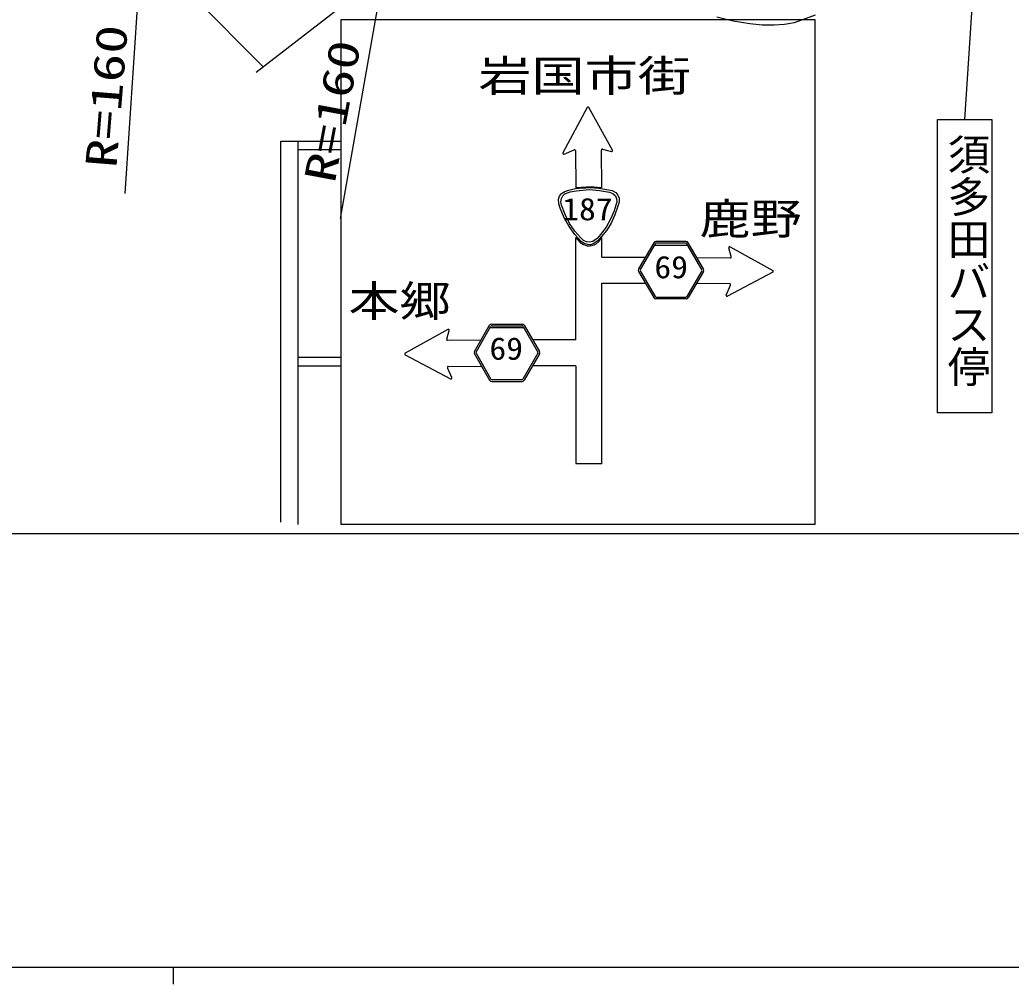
# Model space of a CAD drawing. Units: millimetres, scale not verified. Extents: x 40000 to 680000, y 20000 to 380000.
# Drawn here: x 258981 to 317280, y 204000 to 260750 of the extents above; entities that cross this region are included whole.
import ezdxf
from ezdxf.enums import TextEntityAlignment as Align

# ---------------------------------------------------------------- set-up
doc = ezdxf.new("R2010")
doc.units = ezdxf.units.MM
doc.header["$LTSCALE"] = 1000
doc.layers.add('M-BGD', color=7, linetype='Continuous', lineweight=25)
doc.layers.add('M-TTL-BAND', color=7, linetype='Continuous', lineweight=25)
doc.styles.add('@ＭＳ ゴシック', font='')
doc.styles.add('ＭＳ ゴシック', font='')
doc.styles.get('@ＭＳ ゴシック').set_extended_font_data('@MS Gothic')
doc.styles.get('ＭＳ ゴシック').set_extended_font_data('MS Gothic')

msp = doc.modelspace()

# ---------------------------------------------------------------- linework, layer by layer
at = {"layer": 'M-BGD'}
for p, q in [((268050, 294459), (265165, 250529)), ((285443, 292138), (277814, 249049)), ((316296, 281863), (314541, 254889)), ((267040, 264275), (273291, 257985)), ((272874, 257662), (278127, 261720)), ((277855, 260745), (277855, 231045)), ((305755, 260745), (277855, 260745)), ((305755, 231045), (305755, 260745)), ((292342, 255584), (290920, 252923)), ((293833, 253075), (292436, 255585)), ((312942, 237618), (312942, 254889)), ((312942, 254889), (316138, 254889)), ((316138, 254889), (316138, 237618)), ((274334, 253618), (277855, 253618)), ((274334, 231194), (274334, 253618)), ((275334, 253618), (275334, 231045)), ((275334, 253118), (277855, 253118)), ((290989, 252848), (291576, 253100)), ((291651, 253051), (291674, 250885)), ((293206, 250879), (293182, 253088)), ((293251, 253141), (293772, 252997)), ((291674, 250885), (292310, 250929)), ((292310, 250929), (292582, 250939)), ((292582, 250939), (292955, 250907)), ((292955, 250907), (293206, 250879)), ((291685, 247093), (291685, 247942)), ((291685, 247942), (291942, 247636)), ((293032, 247712), (293216, 247932)), ((293216, 246778), (293216, 247932)), ((291942, 247636), (292122, 247520)), ((292122, 247520), (292342, 247448)), ((292342, 247448), (292513, 247444)), ((292513, 247444), (292697, 247480)), ((292697, 247480), (292853, 247556)), ((292853, 247556), (293032, 247712)), ((296257, 247634), (295368, 246097)), ((296335, 247574), (295459, 246059)), ((296311, 247484), (298238, 247484)), ((298162, 247709), (296387, 247709)), ((298149, 247612), (296400, 247612)), ((299090, 246059), (298214, 247574)), ((299181, 246097), (298292, 247634)), ((300816, 246812), (300671, 247332)), ((300750, 247394), (303257, 245998)), ((291685, 241918), (291685, 247093)), ((293216, 246778), (295762, 246778)), ((298795, 246764), (300763, 246744)), ((295368, 245946), (296257, 244409)), ((295459, 245984), (296335, 244469)), ((299090, 245984), (298214, 244469)), ((299181, 245946), (298292, 244409)), ((303256, 245904), (300598, 244484)), ((293216, 245248), (295772, 245248)), ((293216, 234616), (293216, 245248)), ((300726, 245214), (298769, 245235)), ((300523, 244552), (300775, 245139)), ((298162, 244334), (296387, 244334)), ((296400, 244432), (298149, 244432)), ((284152, 242534), (281645, 241138)), ((285721, 241237), (286610, 242774)), ((285811, 241199), (286687, 242714)), ((288591, 242624), (286664, 242624)), ((286739, 242849), (288515, 242849)), ((286752, 242751), (288502, 242751)), ((288567, 242714), (289443, 241199)), ((288645, 242774), (289534, 241237)), ((284086, 241952), (284230, 242472)), ((286107, 241904), (284138, 241884)), ((291685, 241918), (289140, 241918)), ((275334, 240890), (277855, 240890)), ((281645, 241044), (284303, 239624)), ((285721, 241086), (286610, 239549)), ((285811, 241124), (286687, 239609)), ((289443, 241124), (288567, 239609)), ((289534, 241086), (288645, 239549)), ((275334, 240390), (277855, 240390)), ((284378, 239692), (284127, 240279)), ((284176, 240354), (286132, 240375)), ((291685, 240388), (289130, 240388)), ((291685, 240388), (291685, 234632)), ((286739, 239474), (288515, 239474)), ((288502, 239571), (286752, 239571)), ((316138, 237618), (312942, 237618)), ((293216, 234616), (291683, 234616)), ((305755, 231045), (277855, 231045)), ((62056, 230512), (556866, 230512))]:
    msp.add_line(p, q, dxfattribs=at)
msp.add_lwpolyline([(305748, 261020), (304527, 260579), (303949, 260473), (303349, 260426), (302629, 260437), (301908, 260509), (300930, 260676), (299977, 260900)], dxfattribs=at)
for points in [[(292465, 250877), (293026, 250845), (293590, 250752), (293818, 250699), (294030, 250587), (294156, 250438), (294229, 250254), (294222, 250022), (294152, 249789), (293977, 249274), (293747, 248786), (293494, 248374), (293190, 247995), (292963, 247751), (292701, 247559), (292540, 247510), (292364, 247521), (292167, 247582), (291995, 247700), (291617, 248117), (291280, 248579), (290997, 249102), (290764, 249659), (290683, 249926), (290665, 250199), (290722, 250379), (290837, 250538), (291028, 250656), (291259, 250724), (291665, 250819), (292083, 250854), (292269, 250865)], [(292476, 250755), (293074, 250714), (293661, 250613), (293850, 250528), (294006, 250389), (294076, 250215), (294087, 250030), (293937, 249517), (293727, 249014), (293457, 248552), (293136, 248122), (292929, 247888), (292679, 247696), (292495, 247658), (292307, 247681), (292125, 247770), (291964, 247920), (291617, 248319), (291309, 248767), (291048, 249287), (290835, 249845), (290800, 250040), (290827, 250228), (290906, 250382), (291034, 250501), (291354, 250618), (291705, 250682), (292083, 250733)]]:
    msp.add_lwpolyline(points, close=True, dxfattribs=at)
for centre, radius, start, end in [((292389, 255558), 54, 29.10198, 151.88446), ((291597, 253050), 54, 0.60424, 113.21407), ((293236, 253089), 54, 74.49139, 180.60425), ((293786, 253048), 54, 254.49138, 29.10198), ((290968, 252898), 54, 151.88446, 293.21411), ((296386, 247559), 150, 90, 149.96329), ((296400, 247536), 75, 90, 149.96329), ((298149, 247536), 75, 30.03662, 90), ((298162, 247559), 150, 30.03662, 90), ((300723, 247347), 53.9, 60.89802, 195.50861), ((300764, 246798), 53.9, 269.39575, 15.50861), ((295498, 246021), 150, 149.96329, 210.03667), ((295524, 246021), 75, 149.96329, 210.03667), ((299025, 246021), 75, 329.9631, 30.03662), ((299051, 246021), 150, 329.9631, 30.03662), ((303230, 245951), 53.9, 298.11554, 60.89802), ((300725, 245160), 53.9, 336.78593, 89.39576), ((296386, 244484), 150, 210.03667, 270), ((296400, 244506), 75, 210.03667, 270), ((298149, 244506), 75, 270, 329.9631), ((298162, 244484), 150, 270, 329.9631), ((300573, 244531), 53.9, 156.78589, 298.11554), ((284178, 242487), 53.9, 344.49139, 119.10198), ((286739, 242699), 150, 90, 149.96338), ((286752, 242676), 75, 90, 149.96338), ((288502, 242676), 75, 30.03671, 90), ((288515, 242699), 150, 30.03671, 90), ((284138, 241937), 53.9, 164.49139, 270.60425), ((281671, 241091), 53.9, 119.10198, 241.88446), ((285850, 241161), 150, 149.96338, 210.0369), ((285876, 241161), 75, 149.96338, 210.0369), ((289378, 241161), 75, 329.96333, 30.03671), ((289404, 241161), 150, 329.96333, 30.03671), ((284176, 240300), 53.9, 90.60424, 203.21407), ((284329, 239671), 53.9, 241.88446, 23.21411), ((286739, 239624), 150, 210.0369, 270), ((286752, 239646), 75, 210.0369, 270), ((288502, 239646), 75, 270, 329.96333), ((288515, 239624), 150, 270, 329.96333)]:
    msp.add_arc(centre, radius, start, end, dxfattribs=at)
at = {"layer": 'M-TTL-BAND'}
for p, q in [((40000, 205000), (579000, 205000)), ((268000, 205000), (268000, 204000))]:
    msp.add_line(p, q, dxfattribs=at)

# ---------------------------------------------------------------- texts
at = {"layer": 'M-BGD', "style": 'ＭＳ ゴシック', "width": 1.35}
for rotation, p in [(85.4, (265206, 251938)), (79.4, (278036, 250974))]:
    msp.add_text('R=160', height=1833, rotation=rotation, dxfattribs=at).set_placement(p, align=Align.BOTTOM_LEFT)
at = {"layer": 'M-BGD', "style": 'ＭＳ ゴシック'}
for s, height, width, p in [('岩国市街 ', 1833, 1.25, (285951, 255988)), ('187', 1320, 1.1, (290881, 248556)), ('鹿野', 1833, 1.2, (298957, 247577)), ('69', 1320, 1.1, (296299, 245143)), ('本郷', 1833, 1.2, (278311, 242731)), ('69', 1320, 1.1, (286598, 240349))]:
    msp.add_text(s, height=height, dxfattribs=dict(at, width=width)).set_placement(p, align=Align.BOTTOM_LEFT)
at = {"layer": 'M-BGD', "style": '@ＭＳ ゴシック'}
msp.add_text('須多田バス停', height=1833, rotation=270, dxfattribs=at).set_placement((313294, 254102), align=Align.BOTTOM_LEFT)

doc.saveas('drawing.dxf')
